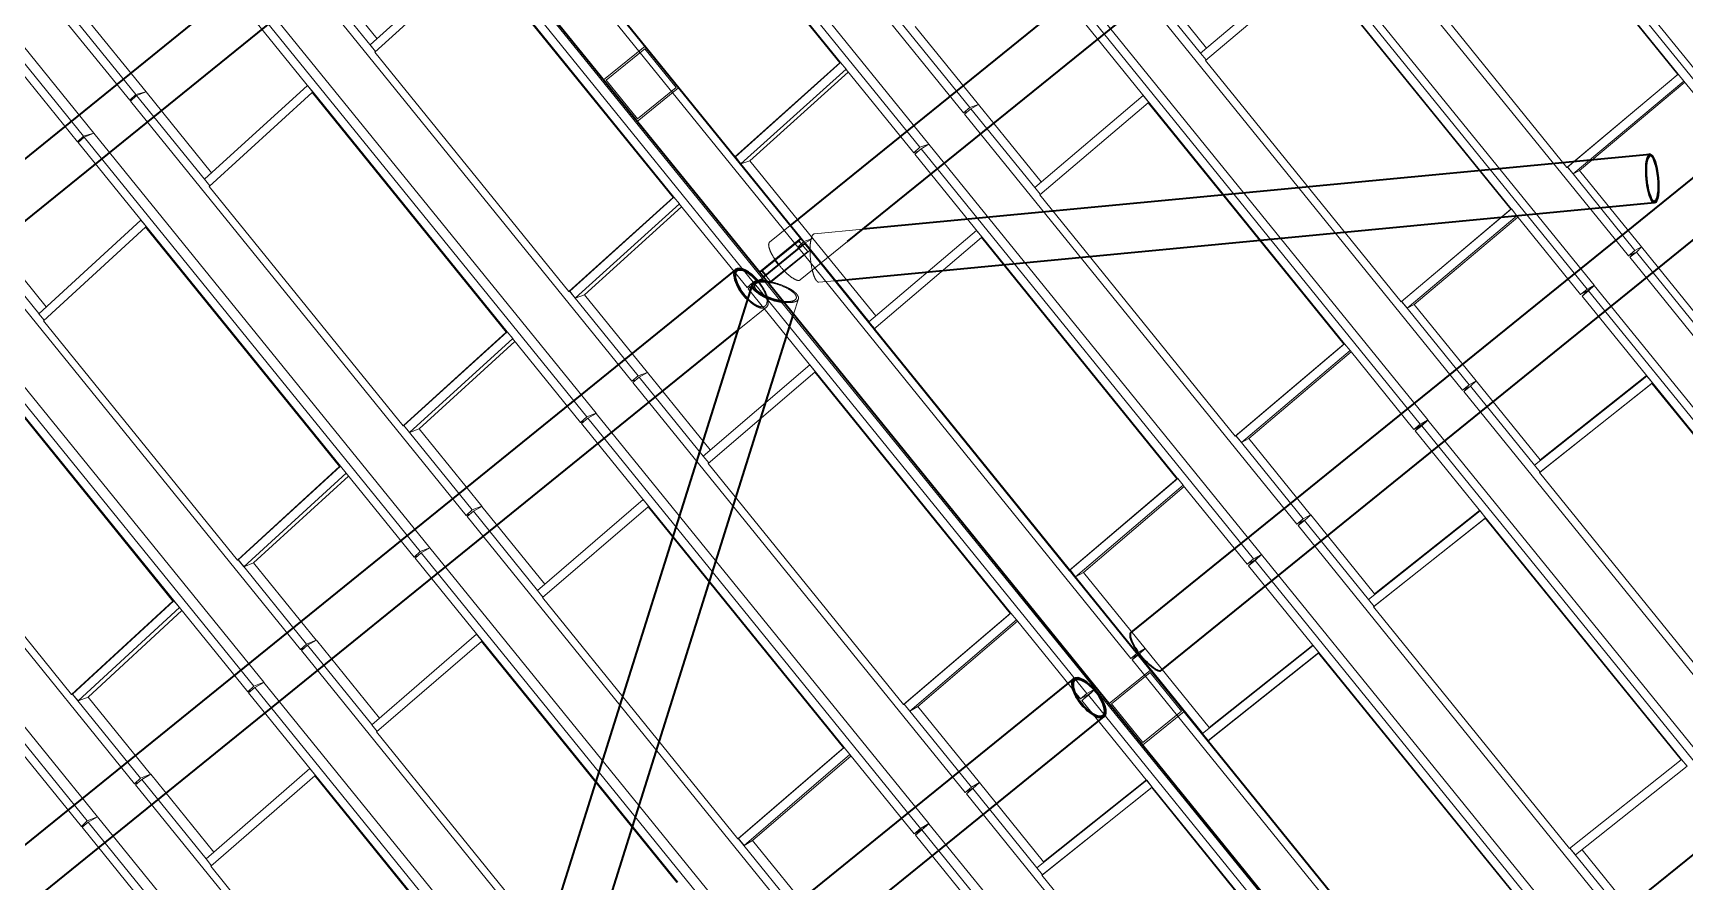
# Model space of a CAD drawing. Header units: millimetres. Extents: x 834681283 to 835686922, y 817551134 to 819407044.
# Drawn here: x 835555842 to 835565128, y 818148765 to 818153541 of the extents above; entities that cross this region are included whole.
import ezdxf

# ---------------------------------------------------------------- set-up
doc = ezdxf.new("R2010")
doc.units = ezdxf.units.MM
doc.header["$LTSCALE"] = 1200
doc.header["$MEASUREMENT"] = 0
for name, pattern in [('P01-MAGP-P-RF$0$P01_MS_01_N1-FloorPlan-PART2OFUPPERROOFSETTINGOUT$0$BH DASHED2', [3, 2, -1]), ('P01-MAGP-P-RF$0$P01_MS_01_N1-FloorPlan-PART2OFUPPERROOFSETTINGOUT$0$BH DASHED3', [2, 1, -1]), ('P01-MAGP-P-RF$0$PHANTOM', [2.5, 1.25, -0.25, 0.25, -0.25, 0.25, -0.25])]:
    doc.linetypes.add(name, pattern=pattern)
doc.layers.add('P01-MAAN-P-EVA$0$HATCH', color=9, linetype='Continuous')
for name, color, linetype, lineweight in [('P01-MAGP-P-RF$0$MMH053__', 253, 'P01-MAGP-P-RF$0$PHANTOM', 40), ('P01-MAGP-P-RF$0$P01_MS_01_N1-FloorPlan-PART2OFUPPERROOFSETTINGOUT$0$S-BEAM', 253, 'Continuous', 35), ('P01-MAGP-P-RF$0$P01_MS_01_N1-FloorPlan-PART2OFUPPERROOFSETTINGOUT$0$S-BEAM-HIDN', 253, 'P01-MAGP-P-RF$0$P01_MS_01_N1-FloorPlan-PART2OFUPPERROOFSETTINGOUT$0$BH DASHED2', 18), ('P01-MAGP-P-RF$0$P01_MS_01_N1-FloorPlan-PART2OFUPPERROOFSETTINGOUT$0$S-COLS-HIDN', 253, 'P01-MAGP-P-RF$0$P01_MS_01_N1-FloorPlan-PART2OFUPPERROOFSETTINGOUT$0$BH DASHED3', 18), ('P01-MAGP-P-RF$0$ROOF MESH HALF TONE$0$A-GLAZ', 253, 'Continuous', 9), ('P01-MAGP-P-RF$0$ROOF MESH HALF TONE$0$A-MASS', 253, 'Continuous', 9)]:
    doc.layers.add(name, color=color, linetype=linetype, lineweight=lineweight)

# ---------------------------------------------------------------- blocks, each defined once
blk = doc.blocks.new('P01-MAAN-P-EVA')
at = {"layer": 'P01-MAAN-P-EVA$0$HATCH', "ltscale": 0.1}
h = blk.add_hatch(dxfattribs=at)
h.set_pattern_fill('_USER', color=240, scale=1000, angle=45, pattern_type=0)
h.set_pattern_definition([(45, (305980.4, 20741.3), (-707.1067812, 707.1067812), [])])
edge = h.paths.add_edge_path()
edge.add_arc((835502969.3, 818186018.3), 4500, 18.1416, 95.30201, ccw=False)
edge.add_line((835507245.6, 818187419.4), (835513826.1, 818167335.8))
edge.add_line((835513826.1, 818167335.8), (835519853.5, 818081117.4))
edge.add_line((835519853.5, 818081117.4), (835555459.1, 818083606.6))
edge.add_line((835555459.1, 818083606.6), (835554354.4, 818076435.4))
edge.add_line((835554354.4, 818076435.4), (835558875.4, 818029487.4))
edge.add_line((835558875.4, 818029487.4), (835556388.4, 818026956.4))
edge.add_line((835556388.4, 818026956.4), (835549241.4, 818025790.4))
edge.add_line((835549241.4, 818025790.4), (835542188.5, 818025211.5))
edge.add_line((835542188.5, 818025211.5), (835547193.3, 818041026.5))
edge.add_line((835547193.3, 818041026.5), (835547200.6, 818060157.3))
edge.add_line((835547200.6, 818060157.3), (835535036.1, 818059317.4))
edge.add_line((835535036.1, 818059317.4), (835534275.3, 818070335.1))
edge.add_line((835534275.3, 818070335.1), (835535439, 818078697.5))
edge.add_line((835535439, 818078697.5), (835516606.1, 818077380.9))
edge.add_line((835516606.1, 818077380.9), (835515458.7, 818093794.4))
edge.add_line((835515458.7, 818093794.4), (835500714.4, 818090319.3))
edge.add_line((835500714.4, 818090319.3), (835485194.4, 818159526.3))
edge.add_line((835485194.4, 818159526.3), (835497824.4, 818169113.3))
edge.add_line((835497824.4, 818169113.3), (835508718.9, 818171681.2))
edge.add_line((835508718.9, 818171681.2), (835502553.5, 818190499))
blk = doc.blocks.new('P01-MAGP-P-RF$0$P01_MS_01_N1-FloorPlan-PART2OFUPPERROOFSETTINGOUT$0$Circular Hollow Sections - CHS273x10_PSB97-8445173-PART 2 OF  UPPER ROOF SETTING OUT')
at = {"layer": 'P01-MAGP-P-RF$0$P01_MS_01_N1-FloorPlan-PART2OFUPPERROOFSETTINGOUT$0$S-BEAM'}
for p, q in [((27813.3, 41055.5), (20797, 36142.6)), ((20953.6, 35919), (27969.9, 40831.9))]:
    blk.add_line(p, q, dxfattribs=at)
blk = doc.blocks.new('P01-MAGP-P-RF$0$P01_MS_01_N1-FloorPlan-PART2OFUPPERROOFSETTINGOUT$0$Circular Hollow Sections - CHS273x10_PSB97-8445218-PART 2 OF  UPPER ROOF SETTING OUT')
at = {"layer": 'P01-MAGP-P-RF$0$P01_MS_01_N1-FloorPlan-PART2OFUPPERROOFSETTINGOUT$0$S-BEAM'}
for p, q in [((31247.7, 36154.6), (24228.4, 31239.7)), ((24385, 31016), (31404.3, 35931))]:
    blk.add_line(p, q, dxfattribs=at)
for major_axis, start_param, end_param in [((-78.3, 111.8), 0, 3.141593), ((-72.6, 103.6), 0, 3.141593), ((-78.3, 111.8), 3.141593, 6.283185), ((-72.6, 103.6), 3.141593, 6.283185)]:
    blk.add_ellipse((31326, 36042.8), major_axis=major_axis, ratio=0.407197, start_param=start_param, end_param=end_param, dxfattribs=at)
blk = doc.blocks.new('P01-MAGP-P-RF$0$P01_MS_01_N1-FloorPlan-PART2OFUPPERROOFSETTINGOUT$0$Circular Hollow Sections - CHS273x10_PSB97-8447298-PART 2 OF  UPPER ROOF SETTING OUT')
at = {"layer": 'P01-MAGP-P-RF$0$P01_MS_01_N1-FloorPlan-PART2OFUPPERROOFSETTINGOUT$0$S-BEAM'}
for p, q in [((38633.4, 41326.1), (31587.4, 36392.4)), ((31744, 36168.8), (38790, 41102.5))]:
    blk.add_line(p, q, dxfattribs=at)
blk.add_ellipse((31665.7, 36280.6), major_axis=(-78.3, 111.8), ratio=0.28221, start_param=0, end_param=3.141593, dxfattribs=at)
blk = doc.blocks.new('P01-MAGP-P-RF$0$P01_MS_01_N1-FloorPlan-PART2OFUPPERROOFSETTINGOUT$0$Circular Hollow Sections - CHS273x10_PSB97-8465804-PART 2 OF  UPPER ROOF SETTING OUT')
at = {"layer": 'P01-MAGP-P-RF$0$P01_MS_01_N1-FloorPlan-PART2OFUPPERROOFSETTINGOUT$0$S-BEAM'}
for p, q in [((36918, 43768.4), (29836.8, 38810)), ((30152.1, 38697.5), (37074.6, 43544.8))]:
    blk.add_line(p, q, dxfattribs=at)
blk.add_ellipse((29792.6, 38612.4), major_axis=(-78.3, 111.8), ratio=0.28686, start_param=1.276872, end_param=1.530928, dxfattribs=at)
at = {"layer": 'P01-MAGP-P-RF$0$P01_MS_01_N1-FloorPlan-PART2OFUPPERROOFSETTINGOUT$0$S-BEAM-HIDN'}
for p, q in [((29836.8, 38810), (29714.3, 38724.2)), ((29870.9, 38500.6), (30152.1, 38697.5))]:
    blk.add_line(p, q, dxfattribs=at)
for start_param, end_param in [(0, 1.276507), (1.531293, 3.141593)]:
    blk.add_ellipse((29792.6, 38612.4), major_axis=(-78.3, 111.8), ratio=0.28686, start_param=start_param, end_param=end_param, dxfattribs=at)
blk = doc.blocks.new('P01-MAGP-P-RF$0$P01_MS_01_N1-FloorPlan-PART2OFUPPERROOFSETTINGOUT$0$Circular Hollow Sections - CHS273x16_PSB98-8464758-PART 2 OF  UPPER ROOF SETTING OUT')
at = {"layer": 'P01-MAGP-P-RF$0$P01_MS_01_N1-FloorPlan-PART2OFUPPERROOFSETTINGOUT$0$S-BEAM'}
for p, q in [((29514.3, 38584.2), (22533.1, 33695.9)), ((22689.6, 33472.3), (29499.7, 38240.7))]:
    blk.add_line(p, q, dxfattribs=at)
for major_axis, start_param, end_param in [((-78.3, 111.8), 0, 1.866119), ((-72.6, 103.6), 0, 1.861155), ((-78.3, 111.8), 4.77105, 6.283185), ((-72.6, 103.6), 4.793057, 6.283185)]:
    blk.add_ellipse((29592.6, 38472.4), major_axis=major_axis, ratio=0.416655, start_param=start_param, end_param=end_param, dxfattribs=at)
at = {"layer": 'P01-MAGP-P-RF$0$P01_MS_01_N1-FloorPlan-PART2OFUPPERROOFSETTINGOUT$0$S-BEAM-HIDN'}
blk.add_line((29499.8, 38240.8), (29670.9, 38360.6), dxfattribs=at)
for major_axis, start_param, end_param in [((-72.6, 103.6), 3.141593, 4.792663), ((-78.3, 111.8), 3.141593, 4.770686), ((-78.3, 111.8), 1.866484, 3.141593), ((-72.6, 103.6), 1.861549, 3.141593)]:
    blk.add_ellipse((29592.6, 38472.4), major_axis=major_axis, ratio=0.416655, start_param=start_param, end_param=end_param, dxfattribs=at)
blk = doc.blocks.new('P01-MAGP-P-RF$0$P01_MS_01_N1-FloorPlan-PART2OFUPPERROOFSETTINGOUT$0$Circular Hollow Sections - CHS323_9x12_5_PSB99-8466714-PART 2 OF  UPPER ROOF SETTING OUT')
at = {"layer": 'P01-MAGP-P-RF$0$P01_MS_01_N1-FloorPlan-PART2OFUPPERROOFSETTINGOUT$0$S-BEAM'}
blk.add_line((40372.5, 38931.5), (33298.5, 33978.3), dxfattribs=at)
blk = doc.blocks.new('P01-MAGP-P-RF$0$P01_MS_01_N1-FloorPlan-PART2OFUPPERROOFSETTINGOUT$0$Circular Hollow Sections - CHS273x8_PSB100-8473335-PART 2 OF  UPPER ROOF SETTING OUT')
at = {"layer": 'P01-MAGP-P-RF$0$P01_MS_01_N1-FloorPlan-PART2OFUPPERROOFSETTINGOUT$0$S-BEAM'}
for p, q in [((34686.3, 38872.4), (30242.6, 38760.6)), ((30065.8, 38483), (34693.2, 38599.5))]:
    blk.add_line(p, q, dxfattribs=at)
for major_axis, start_param, end_param in [((-3.4, 136.5), 0, 3.141593), ((-3.2, 128.5), 0, 1.562809), ((-3.4, 136.5), 3.141593, 6.283185), ((-3.2, 128.5), 3.141593, 6.283185), ((-3.2, 128.5), 1.570796, 3.141593)]:
    blk.add_ellipse((34689.7, 38736), major_axis=major_axis, ratio=0.25753, start_param=start_param, end_param=end_param, dxfattribs=at)
at = {"layer": 'P01-MAGP-P-RF$0$P01_MS_01_N1-FloorPlan-PART2OFUPPERROOFSETTINGOUT$0$S-BEAM-HIDN'}
for p, q in [((30242.5, 38760.6), (29968.5, 38753.7)), ((29975.4, 38480.8), (30065.7, 38483))]:
    blk.add_line(p, q, dxfattribs=at)
blk.add_ellipse((29972, 38617.2), major_axis=(-3.4, 136.5), ratio=0.25753, start_param=0, end_param=3.141593, dxfattribs=at)
blk = doc.blocks.new('P01-MAGP-P-RF$0$P01_MS_01_N1-FloorPlan-PART2OFUPPERROOFSETTINGOUT$0$Circular Hollow Sections - CHS273x16_PSB102-8473150-PART 2 OF  UPPER ROOF SETTING OUT')
at = {"layer": 'P01-MAGP-P-RF$0$P01_MS_01_N1-FloorPlan-PART2OFUPPERROOFSETTINGOUT$0$S-BEAM'}
for p, q in [((29599.4, 38494.5), (27878.3, 34113.6)), ((28132.4, 34013.8), (29820.4, 38310.4))]:
    blk.add_line(p, q, dxfattribs=at)
for centre, major_axis, start_param, end_param in [((29726.5, 38444.5), (-127, 49.9), 0, 2.055149), ((29726.5, 38444.5), (-127, 49.9), 5.195702, 6.283185), ((29726.5, 38444.5), (-115.4, 45.3), 0, 2.054727), ((29726.5, 38444.5), (-115.4, 45.3), 5.195178, 6.283185), ((28005.4, 34063.7), (-127, 49.9), 0, 3.141593)]:
    blk.add_ellipse(centre, major_axis=major_axis, ratio=0.348188, start_param=start_param, end_param=end_param, dxfattribs=at)
at = {"layer": 'P01-MAGP-P-RF$0$P01_MS_01_N1-FloorPlan-PART2OFUPPERROOFSETTINGOUT$0$S-BEAM-HIDN'}
blk.add_line((29820.4, 38310.5), (29853.5, 38394.6), dxfattribs=at)
for major_axis, start_param, end_param in [((-127, 49.9), 3.141593, 5.195337), ((-115.4, 45.3), 3.141593, 5.194777), ((-115.4, 45.3), 2.055128, 3.141593), ((-127, 49.9), 2.055514, 3.141593)]:
    blk.add_ellipse((29726.5, 38444.5), major_axis=major_axis, ratio=0.348188, start_param=start_param, end_param=end_param, dxfattribs=at)
blk = doc.blocks.new('P01-MAGP-P-RF$0$ROOF MESH HALF TONE')
at = {"layer": 'P01-MAGP-P-RF$0$ROOF MESH HALF TONE$0$A-GLAZ', "lineweight": 5}
for p, q in [((24460.9, 42229.8), (26181.9, 39772.2)), ((24186.6, 42046.8), (25907.7, 39589.3)), ((25968.1, 39601.4), (24247, 42059)), ((29132.3, 41831.3), (30852.8, 39373.8)), ((28836.6, 41627.1), (30182.5, 39705.3)), ((28873.4, 41655.9), (30594.5, 39198.4)), ((30645.7, 39212.7), (28924.7, 41670.2)), ((33527.1, 41236.8), (34876, 39311.3)), ((33565.8, 41264.9), (35269.5, 38833)), ((35307.4, 38850.4), (33603.8, 41282.3)), ((28150, 41143.2), (29870.4, 38685.8)), ((29183.5, 41124.2), (30178.1, 39704)), ((30182.5, 39705.2), (29187.9, 41125.4)), ((27885.8, 40964.6), (29607.1, 38507)), ((29660.2, 38522.7), (27939, 40980.2)), ((27849.3, 40935.9), (29194.7, 39015)), ((32823.5, 40742.9), (34525.7, 38310.8)), ((33870.3, 40740.7), (34872.8, 39309.7)), ((34876.1, 39311.2), (33873.6, 40742.2)), ((29551.7, 39214.9), (28557.4, 40635.2)), ((34321.4, 38160.1), (32617.7, 40592)), ((27257.5, 40499.5), (27592.8, 40020.5)), ((32538.6, 40544.9), (33886.9, 38620.3)), ((32576.9, 40572.8), (34280.6, 38140.9)), ((27167.8, 40455.2), (28888.1, 37997.9)), ((27204.3, 40483.9), (27578.9, 39948.9)), ((27551.4, 39988), (28171.7, 40475.5)), ((27575.3, 39946.1), (28195.6, 40433.7)), ((28195.6, 40433.7), (29190.2, 39013.6)), ((29194.7, 39015), (28200.2, 40435)), ((25866.3, 40303.2), (26217.5, 39801.7)), ((25954.7, 40271.7), (26276.3, 39812.5)), ((26862.4, 40244.9), (28207.1, 38325.1)), ((26898.5, 40273.5), (28620, 37816)), ((28674.9, 37832.8), (26953.4, 40290.3)), ((34215, 38831.9), (33213.2, 40263.2)), ((25513.5, 40072.3), (25872.4, 39559.8)), ((31840.7, 40054.9), (33542.8, 37622.8)), ((31879, 40082.9), (32205.3, 39616.6)), ((31920, 40101.8), (32241.2, 39642.9)), ((32205.1, 39616.5), (32855.8, 40091.7)), ((32230.4, 39574.1), (32881.1, 40049.3)), ((32881.1, 40049.3), (33883.5, 38618.5)), ((33887, 38620.1), (32884.6, 40051)), ((27551.4, 39988), (27578.8, 39948.8)), ((28569.5, 38526), (27575.3, 39946.1)), ((30537.2, 39906.6), (30890, 39402.7)), ((30615.7, 39877.3), (30939.2, 39415.4)), ((31550.4, 39853.2), (32898.1, 37929.4)), ((31588.3, 39881), (33292, 37449.2)), ((33335.5, 37469.9), (31631.8, 39901.7)), ((26181.9, 39772.2), (26217.5, 39801.7)), ((26194.8, 39774.6), (26181.9, 39772.2)), ((26221.9, 39796), (26185.7, 39767.4)), ((26185.7, 39767.4), (27905.7, 37310)), ((26217.5, 39801.7), (26276, 39812.5)), ((26276.8, 39812.7), (26221.9, 39796)), ((26221.9, 39796), (26569.7, 39299.1)), ((26276.8, 39812.7), (26612.6, 39333)), ((26569.6, 39299), (27184.2, 39785.3)), ((27212.6, 39744.7), (27184.2, 39785.3)), ((26593.4, 39257.1), (27208, 39743.3)), ((27212.7, 39744.8), (27208, 39743.3)), ((27208, 39743.3), (28202.5, 38323.6)), ((28207.2, 38325), (27212.7, 39744.8)), ((30178.1, 39704), (29551.7, 39214.9)), ((29556.1, 39216.2), (30182.6, 39705.3)), ((29556.1, 39216.2), (30182.5, 39705.2)), ((29584.6, 39175.6), (30211, 39664.7)), ((30182.5, 39705.2), (30178.1, 39704)), ((30211, 39664.7), (30182.6, 39705.3)), ((30211, 39664.6), (30557.6, 39169.6)), ((25872.4, 39559.8), (25907.7, 39589.3)), ((25886.1, 39562.6), (25872.4, 39559.8)), ((25911.5, 39582.8), (25875.6, 39554.2)), ((25907.7, 39589.3), (25968.1, 39601.4)), ((25967.9, 39600.6), (25911.5, 39582.8)), ((25911.5, 39582.8), (27633.3, 37125.2)), ((27689.7, 37143), (25967.9, 39600.6)), ((30222.6, 39648), (29635.8, 39189.8)), ((32205.1, 39616.5), (32233.3, 39576.2)), ((33232, 38142.9), (32230.4, 39574.1)), ((25875.6, 39554.2), (27219.8, 37635.6)), ((30852.8, 39373.8), (30890, 39402.7)), ((30875.3, 39379.7), (30852.8, 39373.8)), ((30896, 39394.9), (30858.1, 39367)), ((30890, 39402.7), (30939.2, 39415.4)), ((30939.6, 39415.4), (30896, 39394.9)), ((30896, 39394.9), (31222.8, 38927.8)), ((30939.6, 39415.4), (31261.1, 38955.9)), ((31222.7, 38927.7), (31867.2, 39400.7)), ((31895.8, 39359.8), (31867.2, 39400.7)), ((26569.6, 39299), (26596.9, 39259.9)), ((30858.1, 39367), (32560.2, 36934.9)), ((31247.7, 38885.2), (31892.2, 39358.2)), ((31896, 39359.9), (31892.2, 39358.2)), ((31892.2, 39358.2), (32894.5, 37927.5)), ((32898.2, 37929.3), (31896, 39359.9)), ((34872.8, 39309.7), (34215, 38831.9)), ((34218.4, 38833.5), (34876.3, 39311.3)), ((34876.1, 39311.2), (34872.8, 39309.7)), ((34904.9, 39270.4), (34876.3, 39311.3)), ((27587.2, 37837.1), (26593.4, 39257.1)), ((29556.1, 39216.2), (29551.7, 39214.9)), ((29555.1, 39217.6), (29907.3, 38714.6)), ((29556.1, 39216.2), (29584.6, 39175.6)), ((29584.6, 39175.6), (29635.8, 39189.8)), ((29635.8, 39189.8), (29958.6, 38728.8)), ((30557.6, 39169.6), (30594.5, 39198.4)), ((30594.5, 39198.4), (30645.7, 39212.7)), ((30646, 39211.6), (30600.3, 39189.7)), ((30645.7, 39212.7), (30641.9, 39209.7)), ((32349.8, 36779.8), (30646, 39211.6)), ((34247.1, 38792.6), (34904.9, 39270.4)), ((34909.5, 39263.5), (34284.9, 38809.8)), ((34904.7, 39270.3), (35230.8, 38804.9)), ((25239.5, 39108.1), (25588, 38610.2)), ((25296, 39125.8), (25632.2, 38645.4)), ((30582.4, 39176.5), (30557.6, 39169.6)), ((30600.3, 39189.7), (30562.7, 39162)), ((30562.7, 39162), (31909.9, 37239)), ((30600.3, 39189.7), (32304.1, 36757.8)), ((25203.6, 39079.6), (26923.2, 36622.3)), ((25587.8, 38610), (26197, 39095.2)), ((25611.5, 38568.1), (26220.7, 39053.3)), ((26225.3, 39054.7), (26197, 39095.2)), ((26225.5, 39054.8), (26220.7, 39053.3)), ((26220.7, 39053.3), (27215, 37634)), ((27219.9, 37635.5), (26225.5, 39054.8)), ((29190.2, 39013.6), (28569.5, 38526)), ((28574, 38527.3), (29194.7, 39015)), ((28574.1, 38527.3), (29194.8, 39015)), ((29194.7, 39015), (29190.2, 39013.6)), ((29223.2, 38974.5), (29194.8, 39015)), ((28602.5, 38486.8), (29223.2, 38974.5)), ((29235, 38957.5), (28655.6, 38502.3)), ((29223.1, 38974.4), (29570.6, 38478.4)), ((31222.7, 38927.7), (31250.9, 38887.5)), ((24889, 38863.8), (26261.1, 36905.8)), ((24924.6, 38892.3), (26646.8, 36434.7)), ((26704.7, 36453.3), (24982.5, 38911)), ((32249.2, 37454.2), (31247.7, 38885.2)), ((34218.3, 38833.3), (34215, 38831.9)), ((34217.8, 38833.9), (34564.3, 38338.9)), ((34218.3, 38833.3), (34218.4, 38833.4)), ((34218.4, 38833.5), (34247.1, 38792.6)), ((29907.3, 38714.6), (29958.6, 38728.8)), ((29959, 38728.8), (29913.2, 38707)), ((29959, 38728.8), (30280.9, 38268.9)), ((34247.1, 38792.6), (34284.9, 38809.8)), ((34284.9, 38809.8), (34602.4, 38356.1)), ((29870.4, 38685.8), (29907.3, 38714.6)), ((29892.9, 38692), (29870.4, 38685.8)), ((29913.2, 38707), (29875.6, 38679.3)), ((29875.6, 38679.3), (31577.6, 36247.1)), ((29913.2, 38707), (30240.6, 38239.1)), ((30240.4, 38239), (30879.1, 38710)), ((30265.3, 38196.4), (30904, 38667.4)), ((30907.7, 38669.2), (30879.1, 38710)), ((30907.9, 38669.3), (30904, 38667.4)), ((30904, 38667.4), (31906.1, 37237)), ((31910, 37238.9), (30907.9, 38669.3)), ((25587.8, 38610), (25615.2, 38571)), ((26604.9, 37148.5), (25611.5, 38568.1)), ((33883.5, 38618.5), (33232, 38142.9)), ((33235.7, 38144.7), (33887.1, 38620.3)), ((33264.3, 38103.8), (33915.8, 38579.4)), ((33920.6, 38572.1), (33305, 38122.7)), ((33887, 38620.1), (33883.5, 38618.5)), ((33915.8, 38579.4), (33887.1, 38620.3)), ((33915.6, 38579.3), (34242.3, 38113)), ((28574, 38527.3), (28569.5, 38526)), ((28573, 38528.7), (28924.6, 38026.5)), ((28574.1, 38527.3), (28602.5, 38486.8)), ((28602.5, 38486.8), (28655.6, 38502.3)), ((28655.6, 38502.3), (28977.8, 38042.1)), ((29570.6, 38478.4), (29607.1, 38507)), ((29595, 38485.5), (29570.6, 38478.4)), ((29612.7, 38498.7), (29575.5, 38471.1)), ((29575.5, 38471.1), (30922.2, 36549)), ((29607.1, 38507), (29660.2, 38522.7)), ((29660.4, 38521.7), (29612.7, 38498.7)), ((29612.7, 38498.7), (31316.7, 36066.9)), ((29660.2, 38522.7), (29656.7, 38519.9)), ((31364.4, 36089.9), (29660.4, 38521.7)), ((24221.5, 38391.9), (25940.7, 35934.6)), ((25233.6, 38363.5), (26227.7, 36944.7)), ((34564.3, 38338.9), (34602.4, 38356.1)), ((34602.5, 38356.1), (34571.6, 38329.5)), ((34599.7, 38354.1), (34602.5, 38356.1)), ((34602.4, 38356.1), (34599.8, 38354.2)), ((34602.5, 38356.1), (34930.3, 37887.7)), ((28202.5, 38323.6), (27587.2, 37837.1)), ((27592, 37838.7), (28207.3, 38325.1)), ((27620.4, 37798.1), (28235.7, 38284.5)), ((28247.6, 38267.3), (27675.3, 37814.8)), ((28207.2, 38325), (28202.5, 38323.6)), ((28235.7, 38284.5), (28207.3, 38325.1)), ((28235.6, 38284.5), (28583.8, 37787.4)), ((34525.7, 38310.8), (34564.3, 38338.9)), ((34559.9, 38326.3), (34525.7, 38310.8)), ((34571.6, 38329.5), (34532.2, 38302.5)), ((34532.2, 38302.5), (34560, 38326.3)), ((34532.2, 38302.5), (36252.6, 35844.6)), ((34571.6, 38329.5), (34899.5, 37861.1)), ((23938.2, 38202.3), (25660.7, 35744.6)), ((25720, 35763.8), (23997.5, 38221.5)), ((30240.4, 38239), (30268.6, 38198.8)), ((31266.5, 36765.6), (30265.3, 38196.4)), ((33235.5, 38144.6), (33232, 38142.9)), ((33235.1, 38145.2), (33581.1, 37650.7)), ((33235.5, 38144.6), (33235.6, 38144.7)), ((33235.7, 38144.7), (33264.3, 38103.8)), ((33264.3, 38103.8), (33305, 38122.7)), ((33305, 38122.7), (33622.1, 37669.7)), ((34242.3, 38113), (34280.6, 38140.9)), ((34283.1, 38132.1), (34242.3, 38113)), ((34249.3, 38103.8), (34283, 38132.2)), ((34288.5, 38130.7), (34249.3, 38103.8)), ((34249.3, 38103.8), (35613.9, 36156)), ((34280.6, 38140.9), (34321.4, 38160.1)), ((34321.4, 38160.1), (34285.7, 38134)), ((34287, 38134.9), (34322.2, 38159.1)), ((34322.2, 38159.1), (34288.5, 38130.7)), ((34288.5, 38130.7), (36009.7, 35673.7)), ((36043.3, 35702.1), (34322.2, 38159.1)), ((28888.1, 37997.9), (28924.6, 38026.5)), ((28910.5, 38004.4), (28888.1, 37997.9)), ((28930.5, 38019.2), (28893.2, 37991.6)), ((28893.2, 37991.6), (30595, 35559.4)), ((28924.6, 38026.5), (28977.8, 38042.1)), ((28978.3, 38042), (28930.5, 38019.2)), ((28930.5, 38019.2), (29258.4, 37550.5)), ((28978.3, 38042), (29300.4, 37581.7)), ((29258.2, 37550.4), (29891.5, 38019.7)), ((29920.1, 37978.9), (29891.5, 38019.7)), ((29282.9, 37507.7), (29916.2, 37977)), ((29920.3, 37979), (29916.2, 37977)), ((29916.2, 37977), (30918.3, 36546.9)), ((30922.4, 36548.9), (29920.3, 37979)), ((32894.5, 37927.5), (32249.2, 37454.2)), ((32253.1, 37456.1), (32898.4, 37929.4)), ((32898.2, 37929.3), (32894.5, 37927.5)), ((32927, 37888.5), (32898.4, 37929.4)), ((25622.6, 36459.9), (24629.7, 37879)), ((27591.9, 37838.6), (27587.2, 37837.1)), ((27590.9, 37840), (27941.9, 37338.6)), ((27591.9, 37838.6), (27592, 37838.6)), ((27592, 37838.7), (27620.4, 37798.1)), ((27620.4, 37798.1), (27675.3, 37814.8)), ((27675.3, 37814.8), (27996.8, 37355.3)), ((28583.8, 37787.4), (28620, 37816)), ((28625.5, 37808.1), (28588.5, 37780.5)), ((28620, 37816), (28674.9, 37832.8)), ((28675, 37831.9), (28625.5, 37808.1)), ((28625.5, 37808.1), (30329.8, 35376.3)), ((28674.9, 37832.8), (28671.8, 37830.4)), ((30379.3, 35400.1), (28675, 37831.9)), ((32281.7, 37415.2), (32927, 37888.5)), ((32932.1, 37880.9), (32325.1, 37435.7)), ((32926.8, 37888.4), (33254.1, 37421.3)), ((28607.5, 37794.6), (28583.8, 37787.4)), ((28588.5, 37780.5), (29934.8, 35859.5)), ((27215, 37634), (26604.9, 37148.5)), ((26609.9, 37150.1), (27220, 37635.6)), ((27219.9, 37635.5), (27215, 37634)), ((27248.4, 37595), (27220, 37635.6)), ((33542.8, 37622.8), (33581.1, 37650.7)), ((33579.2, 37639.6), (33542.8, 37622.8)), ((33588.4, 37641.5), (33549.3, 37614.6)), ((33549.3, 37614.6), (33579.3, 37639.7)), ((33549.3, 37614.6), (35269.5, 35156.6)), ((33581.1, 37650.7), (33622.1, 37669.7)), ((33622.2, 37669.7), (33588.4, 37641.5)), ((33588.4, 37641.5), (33916.2, 37173.1)), ((33619.5, 37667.8), (33622.2, 37669.7)), ((33622.1, 37669.7), (33619.6, 37667.9)), ((33622.2, 37669.7), (33950, 37201.3)), ((33916.1, 37173), (34581.4, 37629.5)), ((34579.1, 37633.1), (33949.9, 37201.3)), ((34610.1, 37588.5), (34581.4, 37629.5)), ((26638.3, 37109.5), (27248.4, 37595)), ((27260.6, 37577.4), (26694.7, 37127.2)), ((27248.3, 37594.9), (27597.4, 37096.6)), ((29258.2, 37550.4), (29286.3, 37510.2)), ((33942, 37129.7), (34607.4, 37586.2)), ((34610.3, 37588.7), (33944.9, 37132.1)), ((34610.3, 37588.7), (34607.4, 37586.2)), ((34607.4, 37586.2), (35611, 36153.5)), ((30283.9, 36077.1), (29282.9, 37507.7)), ((32252.9, 37456), (32249.2, 37454.2)), ((32252.5, 37456.6), (32598.1, 36962.7)), ((32252.9, 37456), (32253.1, 37456)), ((32253.1, 37456.1), (32281.7, 37415.2)), ((32281.7, 37415.2), (32325.1, 37435.7)), ((32325.1, 37435.7), (32641.7, 36983.2)), ((33254.1, 37421.3), (33292, 37449.2)), ((33297.5, 37442), (33254.1, 37421.3)), ((33261.1, 37412.3), (33297.4, 37442.1)), ((33300, 37438.9), (33261.1, 37412.3)), ((33292, 37449.2), (33335.5, 37469.9)), ((33297.4, 37442.1), (33298.3, 37442.7)), ((33335.5, 37469.9), (33297.5, 37442)), ((33336.3, 37468.7), (33300, 37438.9)), ((33300, 37438.9), (35021.3, 34982.1)), ((33300.8, 37444.4), (33336.3, 37468.7)), ((35057.6, 35011.9), (33336.3, 37468.7)), ((27905.7, 37310), (27941.9, 37338.6)), ((27941.9, 37338.6), (27996.8, 37355.3)), ((27997.5, 37355.1), (27947.8, 37331.5)), ((27997.5, 37355.1), (28319.9, 36894.3)), ((33261.1, 37412.3), (34625.8, 35464.6)), ((27928, 37316.8), (27905.7, 37310)), ((27947.8, 37331.5), (27910.8, 37304)), ((27910.8, 37304), (29612.4, 34871.7)), ((27947.8, 37331.5), (28276.3, 36861.9)), ((28276.1, 36861.7), (28904.2, 37329.7)), ((28300.7, 36819), (28928.8, 37287)), ((28932.7, 37288.9), (28904.2, 37329.7)), ((28933, 37289), (28928.8, 37287)), ((28928.8, 37287), (29930.7, 35857.3)), ((29935, 35859.3), (28933, 37289)), ((26609.8, 37150), (26604.9, 37148.5)), ((26608.7, 37151.5), (26959.1, 36650.8)), ((26609.8, 37150), (26609.9, 37150.1)), ((26609.9, 37150.1), (26638.3, 37109.5)), ((31906.1, 37237), (31266.5, 36765.6)), ((31270.6, 36767.6), (31910.2, 37239)), ((31299.2, 36726.7), (31938.8, 37198.1)), ((31944.2, 37190.2), (31344.9, 36748.5)), ((31910, 37238.9), (31906.1, 37237)), ((31938.8, 37198.1), (31910.2, 37239)), ((31938.7, 37198), (32266.5, 36730.1)), ((33916.1, 37173), (33944.7, 37132)), ((26638.3, 37109.5), (26694.7, 37127.2)), ((26694.7, 37127.2), (27015.7, 36668.5)), ((27597.4, 37096.6), (27633.3, 37125.2)), ((27619.9, 37103.7), (27597.4, 37096.6)), ((27638.6, 37117.8), (27601.9, 37090.3)), ((27601.9, 37090.3), (28947.7, 35170.4)), ((27633.3, 37125.2), (27689.7, 37143)), ((27689.8, 37142.3), (27638.6, 37117.8)), ((27638.6, 37117.8), (29343.2, 34686)), ((27689.7, 37143), (27687.4, 37141.1)), ((29394.3, 34710.5), (27689.8, 37142.3)), ((33942, 37129.7), (33944.7, 37132)), ((34945.1, 35696.5), (33942, 37129.7)), ((33944.7, 37132), (33944.9, 37132.1)), ((32560.2, 36934.9), (32598.1, 36962.7)), ((32598.1, 36962.7), (32641.7, 36983.2)), ((32641.8, 36983.2), (32605.4, 36953.6)), ((32641.8, 36983.2), (32969.6, 36514.8)), ((26227.7, 36944.7), (25622.6, 36459.9)), ((25627.8, 36461.6), (26232.9, 36946.5)), ((25656.2, 36421.1), (26261.3, 36905.9)), ((26273.7, 36887.9), (25714, 36439.5)), ((26232.7, 36946.3), (26227.7, 36944.7)), ((26261.3, 36905.9), (26232.9, 36946.5)), ((26261.1, 36905.8), (26611.2, 36406.2)), ((32598.5, 36952.9), (32560.2, 36934.9)), ((32605.4, 36953.6), (32566.5, 36927)), ((32566.5, 36927), (34286.7, 34468.9)), ((32567, 36927.3), (32598.6, 36953)), ((32605.4, 36953.6), (32933.2, 36485.1)), ((32933, 36485), (33593.1, 36938.1)), ((32958.8, 36441.7), (33618.9, 36894.7)), ((33622, 36897.3), (32961.9, 36444.2)), ((33591.1, 36941.4), (32969.6, 36514.8)), ((33621.8, 36897.1), (33593.1, 36938.1)), ((33622, 36897.3), (33618.9, 36894.7)), ((33618.9, 36894.7), (34622.7, 35462)), ((28276.1, 36861.7), (28304.2, 36821.6)), ((29301.3, 35388.7), (28300.7, 36819)), ((28301.7, 36825.7), (28304.4, 36821.8)), ((32304.1, 36757.8), (32349.8, 36779.8)), ((32350.7, 36778.6), (32312.1, 36747.7)), ((32349.8, 36779.8), (32312.2, 36752.1)), ((32315.5, 36754.5), (32350.7, 36778.6)), ((34072.2, 34322), (32350.7, 36778.6)), ((31270.5, 36767.5), (31266.5, 36765.6)), ((31270, 36768.1), (31615.2, 36274.8)), ((31270.5, 36767.5), (31270.6, 36767.6)), ((31270.6, 36767.6), (31299.2, 36726.7)), ((31299.2, 36726.7), (31344.9, 36748.5)), ((31344.9, 36748.5), (31661.1, 36296.6)), ((32266.5, 36730.1), (32304.1, 36757.8)), ((32312.2, 36752.1), (32266.5, 36730.1)), ((32312.1, 36747.7), (32273.5, 36721.2)), ((32273.5, 36721.2), (33638.1, 34774.1)), ((32274, 36721.6), (32312.1, 36752.1)), ((32312.1, 36747.7), (34033.7, 34291.1)), ((26923.2, 36622.3), (26959.1, 36650.8)), ((26945.4, 36629.2), (26923.2, 36622.3)), ((26965.1, 36643.9), (26928.4, 36616.4)), ((26928.4, 36616.4), (28629.7, 34184.2)), ((26959.1, 36650.8), (27015.7, 36668.5)), ((27016.5, 36668.1), (26965.1, 36643.9)), ((26965.1, 36643.9), (27294.3, 36173.3)), ((27016.5, 36668.1), (27339.1, 36206.8)), ((27294, 36173.1), (27917.1, 36640.1)), ((27318.5, 36130.3), (27941.6, 36597.3)), ((27945.7, 36599.3), (27917.1, 36640.1)), ((27946, 36599.4), (27941.6, 36597.3)), ((27941.6, 36597.3), (28943.4, 35168.1)), ((28947.8, 35170.2), (27946, 36599.4)), ((30918.3, 36546.9), (30283.9, 36077.1)), ((30288.2, 36079.2), (30922.5, 36549)), ((30316.8, 36038.3), (30951.2, 36508.2)), ((30956.7, 36499.8), (30364.4, 36061.1)), ((30922.4, 36548.9), (30918.3, 36546.9)), ((30951.2, 36508.2), (30922.5, 36549)), ((30951, 36508), (31279.4, 36039.3)), ((25627.6, 36461.5), (25622.6, 36459.9)), ((25626.5, 36463), (25976.3, 35963.1)), ((25627.6, 36461.5), (25627.7, 36461.6)), ((25627.8, 36461.6), (25656.2, 36421.1)), ((25656.2, 36421.1), (25714, 36439.5)), ((25714, 36439.5), (26034.4, 35981.5)), ((26611.2, 36406.2), (26646.8, 36434.7)), ((26632.4, 36413), (26611.2, 36406.2)), ((26652, 36427.7), (26615.6, 36400.3)), ((26646.8, 36434.7), (26704.7, 36453.3)), ((26704.7, 36452.7), (26652, 36427.7)), ((26652, 36427.7), (28356.7, 33996)), ((28409.4, 34021), (26704.7, 36452.7)), ((32933, 36485), (32961.7, 36444.1)), ((33961.8, 35008.3), (32958.8, 36441.7)), ((32959.1, 36448.2), (32962.1, 36443.9)), ((32959.2, 36442), (32961.7, 36444)), ((32961.7, 36444.1), (32961.8, 36444.2)), ((26615.6, 36400.3), (27970.9, 34466.9)), ((31577.6, 36247.1), (31615.2, 36274.8)), ((31617.5, 36266), (31577.6, 36247.1)), ((31622.5, 36266), (31583.9, 36239.4)), ((31583.9, 36239.4), (33303.8, 33781.2)), ((31584.4, 36239.9), (31617.7, 36266.2)), ((31615.2, 36274.8), (31661.1, 36296.6)), ((31661.2, 36296.6), (31622.5, 36266)), ((31622.5, 36266), (31950.4, 35797.3)), ((31661.2, 36296.6), (31989, 35828)), ((31950.1, 35797.1), (32605.3, 36247.3)), ((32603.5, 36250.3), (31989, 35828)), ((32634, 36206.4), (32605.3, 36247.3)), ((25274.2, 36217.1), (25625.4, 35716.1)), ((27294, 36173.1), (27322.1, 36133)), ((28318.7, 34700.3), (27318.5, 36130.3)), ((31975.7, 35753.7), (32630.9, 36203.9)), ((32634.2, 36206.6), (31979, 35756.3)), ((32634.2, 36206.6), (32630.9, 36203.9)), ((32630.9, 36203.9), (33634.9, 34771.2)), ((30288, 36079.1), (30283.9, 36077.1)), ((30287.5, 36079.8), (30632.3, 35587)), ((30288, 36079.1), (30288.2, 36079.2)), ((30288.2, 36079.2), (30316.8, 36038.3)), ((30316.8, 36038.3), (30364.4, 36061.1)), ((30364.4, 36061.1), (30680.2, 35609.8)), ((31279.4, 36039.3), (31316.7, 36066.9)), ((31327.1, 36062.3), (31279.4, 36039.3)), ((31324.8, 36057.1), (31286.5, 36030.7)), ((31287.1, 36031.1), (31327, 36062.3)), ((31316.7, 36066.9), (31364.4, 36089.9)), ((31365.3, 36088.7), (31324.8, 36057.1)), ((31324.8, 36057.1), (33046.6, 33600.6)), ((31364.4, 36089.9), (31330.3, 36064.6)), ((31331.4, 36065.4), (31365.3, 36088.7)), ((33087.1, 33632.2), (31365.3, 36088.7)), ((25940.7, 35934.6), (25976.3, 35963.1)), ((25962.7, 35941.6), (25940.7, 35934.6)), ((25982.4, 35956.4), (25946, 35928.9)), ((25976.3, 35963.1), (26034.4, 35981.5)), ((26035.3, 35981.1), (25982.4, 35956.4)), ((25982.4, 35956.4), (26312.4, 35484.6)), ((26034.4, 35981.5), (26031.8, 35979.4)), ((26035.3, 35981.1), (26358.3, 35519.2)), ((26312.1, 35484.3), (26930.3, 35950.7)), ((26958.9, 35909.9), (26930.3, 35950.7)), ((31286.5, 36030.7), (32650.9, 34084)), ((25946, 35928.9), (27647, 33496.6)), ((26336.4, 35441.6), (26954.7, 35908)), ((26959.2, 35910.1), (26954.7, 35908)), ((26954.7, 35908), (27956.3, 34479.2)), ((29930.7, 35857.3), (29301.3, 35388.7)), ((29305.8, 35390.9), (29935.2, 35859.5)), ((29935, 35859.3), (29930.7, 35857.3)), ((29963.8, 35818.6), (29935.2, 35859.5)), ((25660.7, 35744.6), (25720, 35763.8)), ((25719.8, 35763.4), (25665.7, 35738)), ((27424.7, 33331.6), (25719.8, 35763.4)), ((29334.4, 35350), (29963.8, 35818.6)), ((29969.7, 35809.8), (29383.8, 35373.6)), ((29963.6, 35818.5), (30292.8, 35348.8)), ((31950.1, 35797.1), (31978.8, 35756.1)), ((31976.3, 35754.1), (31978.8, 35756.1)), ((31978.8, 35756.1), (31979, 35756.3)), ((25625.4, 35716.1), (25660.7, 35744.6)), ((25645.4, 35722.6), (25625.4, 35716.1)), ((25665.7, 35738), (25629.5, 35710.6)), ((25629.5, 35710.6), (26973.8, 33793.2)), ((25665.7, 35738), (27370.6, 33306.3)), ((32978.7, 34320.1), (31975.7, 35753.7)), ((30595, 35559.4), (30632.3, 35587)), ((30636.5, 35579.1), (30595, 35559.4)), ((30639.6, 35578.4), (30601.3, 35552)), ((30602, 35552.6), (30636.7, 35579.3)), ((30632.3, 35587), (30680.2, 35609.8)), ((30680.3, 35609.8), (30639.6, 35578.4)), ((30639.6, 35578.4), (30967.7, 35109.3)), ((30677.1, 35607.5), (30680.3, 35609.8)), ((30680.2, 35609.8), (30678.3, 35608.4)), ((30680.3, 35609.8), (31008.3, 35140.8)), ((26312.1, 35484.3), (26340.1, 35444.3)), ((30601.3, 35552), (32320.9, 33093.6)), ((30967.4, 35109.1), (31617.9, 35557.3)), ((30992.9, 35065.7), (31643.4, 35513.8)), ((31646.8, 35516.5), (30996.3, 35068.4)), ((31616.5, 35559.8), (31008.3, 35140.8)), ((31646.6, 35516.3), (31617.9, 35557.3)), ((31646.8, 35516.5), (31643.4, 35513.8)), ((31643.4, 35513.8), (32647.6, 34081.1)), ((27336.2, 34012), (26336.4, 35441.6)), ((29305.6, 35390.7), (29301.3, 35388.7)), ((29305.1, 35391.4), (29649.4, 34899.3)), ((29305.6, 35390.7), (29305.8, 35390.8)), ((29305.8, 35390.9), (29334.4, 35350)), ((30329.8, 35376.3), (30379.3, 35400.1)), ((30380.1, 35399), (30337.8, 35366.8)), ((30379.3, 35400.1), (30347, 35376.1)), ((30348.1, 35376.8), (30380.1, 35399)), ((32102.2, 32942.7), (30380.1, 35399)), ((34622.7, 35462), (33961.8, 35008.3)), ((33993.8, 34970), (34654.6, 35423.7)), ((34625.8, 35464.6), (34622.7, 35462)), ((34654.6, 35423.7), (34626, 35464.7)), ((29334.4, 35350), (29383.8, 35373.6)), ((29383.8, 35373.6), (29699, 34922.9)), ((30292.8, 35348.8), (30329.8, 35376.3)), ((30342.3, 35372.6), (30292.8, 35348.8)), ((30337.8, 35366.8), (30299.7, 35340.5)), ((30299.7, 35340.5), (31664.2, 33394.2)), ((30300.5, 35341.1), (30342.1, 35372.7)), ((30337.8, 35366.8), (32059.8, 32910.5)), ((30967.4, 35109.1), (30996.1, 35068.2)), ((31995.8, 33631.9), (30992.9, 35065.7)), ((30993.5, 35066.2), (30996, 35068.1)), ((30996.1, 35068.2), (30996.3, 35068.3)), ((33965.1, 35010.6), (34325.5, 34495.5)), ((33965.3, 35010.7), (33993.8, 34970)), ((34032.1, 34996.4), (34361.9, 34525.1))]:
    blk.add_line(p, q, dxfattribs=at)
at = {"layer": 'P01-MAGP-P-RF$0$ROOF MESH HALF TONE$0$A-MASS', "lineweight": 5}
for points, knots in [([(26562.4, 74606.9), (26761.6, 74322.5), (27146.8, 73772.4), (27692.3, 72993.3), (28212.8, 72249.9), (28631.9, 71651.3), (28962.1, 71179.8), (29208.1, 70828.5), (29453.3, 70478.3), (29657.8, 70186.2), (29821.5, 69952.4), (29985.3, 69718.5), (30190.2, 69425.9), (30436.3, 69074.4), (30682.7, 68722.5), (30929.4, 68370.1), (31135.3, 68076.1), (31300.2, 67840.6), (31423.9, 67663.9), (31547.8, 67487), (31671.8, 67310), (31795.8, 67132.8), (31961.4, 66896.4), (32251.5, 66482.1), (32583.9, 66007.3), (32917.4, 65531), (33168.1, 65173), (33419.4, 64814.1), (33671.2, 64454.5), (33923.7, 64093.9), (34261.1, 63612), (34684.6, 63007.2), (35195.7, 62277.2), (35709.9, 61542.9), (36227.4, 60803.8), (36922.1, 59811.8), (37624.1, 58809.1), (38334.4, 57794.7), (39050.5, 56772), (39956.9, 55477.6), (40879.8, 54159.6), (41628.8, 53089.9), (42196.1, 52279.7), (42769, 51461.4), (43346.6, 50636.6), (43927.9, 49806.4), (44511.9, 48972.4), (45097.7, 48135.7), (45684.5, 47297.8), (46271.1, 46459.9), (46856.8, 45623.5), (47441.5, 44788.5), (48219.3, 43677.6), (49188.3, 42293.7), (50151.9, 40917.6), (50919, 39822), (51683.6, 38730.1), (52634.7, 37371.8), (53768.6, 35752.4), (54707.5, 34411.5), (55455.1, 33343.8), (56014, 32545.6), (56571.2, 31749.9), (57126.6, 30956.6), (57680.4, 30165.8), (58140.4, 29508.9), (58507.6, 28984.5), (58736.7, 28657.3), (58919.8, 28395.8), (59057, 28199.8), (59194.1, 28004), (59331.1, 27808.3), (59468, 27612.8), (59650.5, 27352.3), (59878.2, 27027), (60151.1, 26637.3), (60514.4, 26118.4), (60967.6, 25471.3), (61509.7, 24697), (62050.3, 23925), (62589.3, 23155.2), (63126.7, 22387.7), (63662.6, 21622.4), (64196.9, 20859.3), (64729.7, 20098.3), (65261.1, 19339.5), (65702.6, 18708.9), (66055.1, 18205.5), (66319.1, 17828.4), (66582.8, 17451.9), (66846.1, 17075.9), (67109.2, 16700.1), (67459.9, 16199.2), (67898.8, 15572.4), (68427.7, 14817.1), (68960.2, 14056.5), (69498, 13288.5), (70223.9, 12251.9), (71151.7, 10926.9), (71923.6, 9824.4), (72319, 9259.7)], [0, 0, 0, 0, 0.011905, 0.02381, 0.035714, 0.047619, 0.053571, 0.059524, 0.065476, 0.071429, 0.074405, 0.077381, 0.083333, 0.089286, 0.095238, 0.10119, 0.107143, 0.110119, 0.113095, 0.116071, 0.119048, 0.122024, 0.125, 0.130952, 0.142857, 0.14881, 0.154762, 0.160714, 0.166667, 0.172619, 0.178571, 0.190476, 0.202381, 0.214286, 0.22619, 0.238095, 0.261905, 0.27381, 0.285714, 0.309524, 0.333333, 0.345238, 0.357143, 0.369048, 0.380952, 0.392857, 0.404762, 0.416667, 0.428571, 0.440476, 0.452381, 0.464286, 0.47619, 0.5, 0.52381, 0.535714, 0.547619, 0.571429, 0.595238, 0.619048, 0.630952, 0.642857, 0.654762, 0.666667, 0.678571, 0.690476, 0.696429, 0.702381, 0.705357, 0.708333, 0.71131, 0.714286, 0.717262, 0.720238, 0.72619, 0.732143, 0.738095, 0.75, 0.761905, 0.77381, 0.785714, 0.797619, 0.809524, 0.821429, 0.833333, 0.845238, 0.857143, 0.863095, 0.869048, 0.875, 0.880952, 0.886905, 0.892857, 0.904762, 0.916667, 0.928571, 0.940476, 0.952381, 0.97619, 1, 1, 1, 1]), ([(72319, 9259.7), (72269.6, 9330.3), (72171, 9471), (71975.1, 9750.9), (71635.1, 10236.5), (71157.2, 10918.9), (70595, 11721.9), (70042.4, 12511), (69498, 13288.5), (68960.2, 14056.5), (68427.7, 14817.1), (67898.8, 15572.4), (67459.9, 16199.2), (67109.2, 16700.1), (66846.1, 17075.9), (66582.8, 17451.9), (66319.1, 17828.4), (66055.1, 18205.5), (65790.7, 18583), (65526, 18961.1), (65172.5, 19465.9), (64818.3, 19971.8), (64463.3, 20478.8), (64196.7, 20859.5), (63929.7, 21240.8), (63662.4, 21622.7), (63394.6, 22005.1), (63171.2, 22324.2), (62992.2, 22579.7), (62857.9, 22771.5), (62723.5, 22963.5), (62589, 23155.6), (62454.4, 23347.8), (62274.8, 23604.3), (61960.2, 24053.6), (61329.5, 24954.3), (60424.6, 26246.7), (59332.2, 27806.7), (58416.4, 29114.7), (57772.4, 30034.5), (57403.5, 30561.2), (57126.4, 30957), (56848.9, 31353.3), (56571, 31750.2), (56292.6, 32147.8), (55920.9, 32678.7), (55268.8, 33609.9), (54332.9, 34946.6), (53391, 36291.7), (52633.8, 37373.1), (52064.1, 38186.7), (51492.5, 39003), (50919, 39822), (50343.7, 40643.7), (49766.5, 41468), (49187.5, 42294.9), (48606.9, 43124), (48024.9, 43955.3), (47441.5, 44788.5), (46856.8, 45623.5), (46271.1, 46459.9), (45684.5, 47297.8), (45097.7, 48135.7), (44511.9, 48972.4), (43927.9, 49806.4), (43346.6, 50636.6), (42769, 51461.4), (42196.1, 52279.7), (41628.8, 53089.9), (41067, 53892.1), (40510.6, 54686.8), (39959.4, 55474), (39231, 56514.3), (38332.3, 57797.8), (37448, 59060.7), (36748.4, 60059.8), (36227.4, 60803.8), (35709.9, 61542.9), (35002.9, 62552.6), (34291.9, 63568), (33576.3, 64590), (33042.4, 65352.5), (32511, 66111.5), (31981.8, 66867.2), (31454.6, 67620.1), (31016.8, 68245.4), (30667.3, 68744.5), (30405.5, 69118.4), (30144.1, 69491.8), (29882.9, 69864.7), (29665.5, 70175.2), (29491.7, 70423.5), (29361.4, 70609.6), (29231, 70795.8), (29057, 71044.3), (28838.6, 71356.2), (28574.2, 71733.8), (28217, 72243.9), (27759.1, 72897.9), (27182.4, 73721.5), (26774, 74304.7), (26562.4, 74606.9)], [0, 0, 0, 0, 0.002976, 0.005952, 0.011905, 0.02381, 0.035714, 0.047619, 0.059524, 0.071429, 0.083333, 0.095238, 0.107143, 0.113095, 0.119048, 0.125, 0.130952, 0.136905, 0.142857, 0.14881, 0.154762, 0.166667, 0.172619, 0.178571, 0.184524, 0.190476, 0.196429, 0.202381, 0.205357, 0.208333, 0.21131, 0.214286, 0.217262, 0.220238, 0.22619, 0.238095, 0.261905, 0.285714, 0.309524, 0.321429, 0.327381, 0.333333, 0.339286, 0.345238, 0.35119, 0.357143, 0.369048, 0.392857, 0.416667, 0.428571, 0.440476, 0.452381, 0.464286, 0.47619, 0.488095, 0.5, 0.511905, 0.52381, 0.535714, 0.547619, 0.559524, 0.571429, 0.583333, 0.595238, 0.607143, 0.619048, 0.630952, 0.642857, 0.654762, 0.666667, 0.678571, 0.690476, 0.702381, 0.72619, 0.75, 0.761905, 0.77381, 0.785714, 0.797619, 0.822917, 0.835565, 0.848214, 0.860863, 0.873512, 0.886161, 0.89881, 0.905134, 0.911458, 0.917783, 0.924107, 0.930432, 0.933594, 0.936756, 0.939918, 0.94308, 0.949405, 0.955729, 0.962054, 0.974702, 0.987351, 1, 1, 1, 1])]:
    blk.add_open_spline(points, degree=3, knots=knots, dxfattribs=at)
blk = doc.blocks.new('P01-MAGP-P-RF')
at = {"layer": 'P01-MAGP-P-RF$0$P01_MS_01_N1-FloorPlan-PART2OFUPPERROOFSETTINGOUT$0$S-BEAM'}
for p, q in [((835254177.9, 818131642.8), (835250394.4, 818136315.2)), ((835253944.7, 818131454), (835250161.2, 818136126.5)), ((835254177.9, 818131642.8), (835253944.7, 818131454)), ((835253958.9, 818131462), (835254167.1, 818131630.7)), ((835253967.6, 818131425.7), (835254200.8, 818131614.5)), ((835254167.1, 818131630.7), (835254172.8, 818131623.7)), ((835254184.7, 818131634.4), (835254177.9, 818131642.8)), ((835257956.8, 818126976.1), (835254200.8, 818131614.5)), ((835253980.1, 818131435.8), (835253958.9, 818131462)), ((835253967.6, 818131425.7), (835253944.7, 818131454)), ((835257723.6, 818126787.3), (835253967.6, 818131425.7))]:
    blk.add_line(p, q, dxfattribs=at)
at = {"layer": 'P01-MAGP-P-RF$0$P01_MS_01_N1-FloorPlan-PART2OFUPPERROOFSETTINGOUT$0$S-BEAM-HIDN'}
for p, q in [((835253997.2, 818131389.2), (835254230.4, 818131578)), ((835254216.3, 818131570), (835254008, 818131401.3)), ((835254172.8, 818131623.7), (835254216.3, 818131570)), ((835254200.8, 818131614.6), (835254184.7, 818131634.4)), ((835254008, 818131401.3), (835253980.1, 818131435.8))]:
    blk.add_line(p, q, dxfattribs=at)
at = {"layer": 'P01-MAGP-P-RF$0$P01_MS_01_N1-FloorPlan-PART2OFUPPERROOFSETTINGOUT$0$S-COLS-HIDN'}
for p, q in [((835253068.9, 818132535.6), (835253302.1, 818132724.4)), ((835253083, 818132534.1), (835253300.6, 818132710.3)), ((835253476.8, 818132492.7), (835253300.6, 818132710.3)), ((835253083, 818132534.1), (835253259.2, 818132316.5)), ((835253257.7, 818132302.5), (835253490.8, 818132491.3)), ((835253259.2, 818132316.5), (835253476.8, 818132492.7)), ((835255910.2, 818129026.8), (835256143.4, 818129215.5)), ((835255924.3, 818129025.3), (835256141.9, 818129201.5)), ((835256318.1, 818128983.9), (835256141.9, 818129201.5)), ((835255924.3, 818129025.3), (835256100.5, 818128807.7)), ((835256099, 818128793.6), (835256332.2, 818128982.4)), ((835256100.5, 818128807.7), (835256318.1, 818128983.9))]:
    blk.add_line(p, q, dxfattribs=at)
at = {"layer": 'P01-MAGP-P-RF$0$MMH053__', "rotation": 3.998948738169357}
blk.add_blockref('P01-MAGP-P-RF$0$ROOF MESH HALF TONE', (835227060.7, 818090920.1), dxfattribs=at)
at = {"layer": 'P01-MAGP-P-RF$0$P01_MS_01_N1-FloorPlan-PART2OFUPPERROOFSETTINGOUT$0$S-BEAM', "linetype": 'P01-MAGP-P-RF$0$P01_MS_01_N1-FloorPlan-PART2OFUPPERROOFSETTINGOUT$0$BH DASHED2', "lineweight": 18, "rotation": 3.998948738169357}
for name in ['P01-MAGP-P-RF$0$P01_MS_01_N1-FloorPlan-PART2OFUPPERROOFSETTINGOUT$0$Circular Hollow Sections - CHS273x10_PSB97-8465804-PART 2 OF  UPPER ROOF SETTING OUT', 'P01-MAGP-P-RF$0$P01_MS_01_N1-FloorPlan-PART2OFUPPERROOFSETTINGOUT$0$Circular Hollow Sections - CHS323_9x12_5_PSB99-8466714-PART 2 OF  UPPER ROOF SETTING OUT', 'P01-MAGP-P-RF$0$P01_MS_01_N1-FloorPlan-PART2OFUPPERROOFSETTINGOUT$0$Circular Hollow Sections - CHS273x8_PSB100-8473335-PART 2 OF  UPPER ROOF SETTING OUT', 'P01-MAGP-P-RF$0$P01_MS_01_N1-FloorPlan-PART2OFUPPERROOFSETTINGOUT$0$Circular Hollow Sections - CHS273x16_PSB98-8464758-PART 2 OF  UPPER ROOF SETTING OUT', 'P01-MAGP-P-RF$0$P01_MS_01_N1-FloorPlan-PART2OFUPPERROOFSETTINGOUT$0$Circular Hollow Sections - CHS273x16_PSB102-8473150-PART 2 OF  UPPER ROOF SETTING OUT']:
    blk.add_blockref(name, (835227060.7, 818090920.1), dxfattribs=at)
at = {"layer": 'P01-MAGP-P-RF$0$P01_MS_01_N1-FloorPlan-PART2OFUPPERROOFSETTINGOUT$0$S-BEAM', "rotation": 3.998948738169357}
for name in ['P01-MAGP-P-RF$0$P01_MS_01_N1-FloorPlan-PART2OFUPPERROOFSETTINGOUT$0$Circular Hollow Sections - CHS273x10_PSB97-8447298-PART 2 OF  UPPER ROOF SETTING OUT', 'P01-MAGP-P-RF$0$P01_MS_01_N1-FloorPlan-PART2OFUPPERROOFSETTINGOUT$0$Circular Hollow Sections - CHS273x10_PSB97-8445173-PART 2 OF  UPPER ROOF SETTING OUT', 'P01-MAGP-P-RF$0$P01_MS_01_N1-FloorPlan-PART2OFUPPERROOFSETTINGOUT$0$Circular Hollow Sections - CHS273x10_PSB97-8445218-PART 2 OF  UPPER ROOF SETTING OUT']:
    blk.add_blockref(name, (835227060.7, 818090920.1), dxfattribs=at)

msp = doc.modelspace()

# ---------------------------------------------------------------- block references
msp.add_blockref('P01-MAGP-P-RF', (305980.4, 20741.3))

# ---------------------------------------------------------------- next in the draw order: block references
msp.add_blockref('P01-MAAN-P-EVA', (0, 0))

doc.saveas('drawing.dxf')
